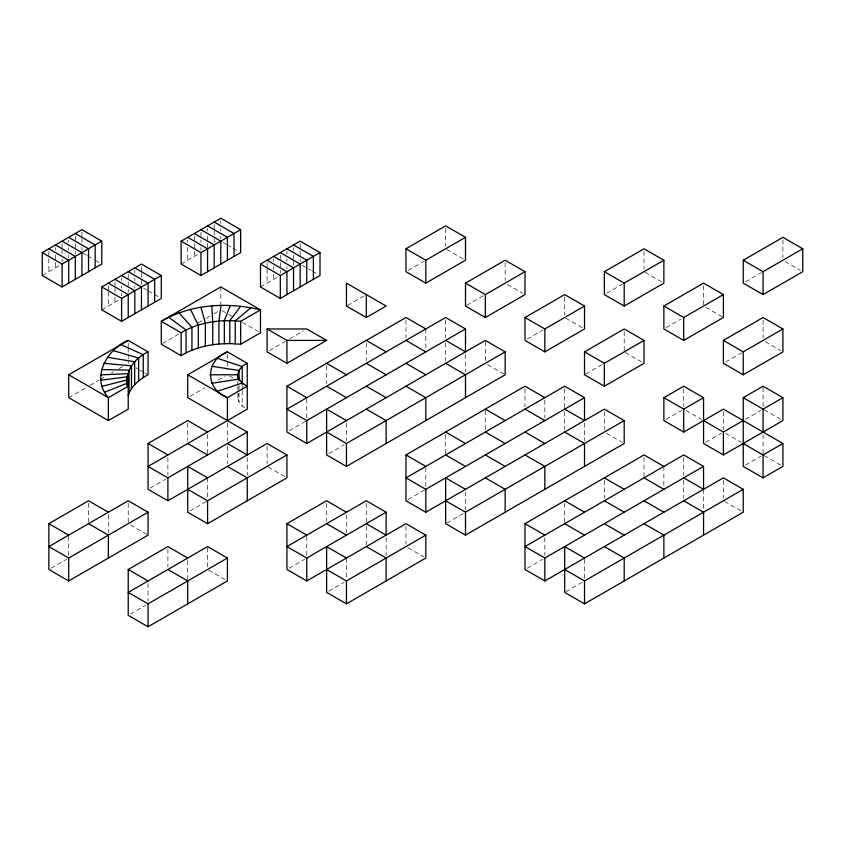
<?xml version="1.0" encoding="UTF-8"?>
<svg xmlns="http://www.w3.org/2000/svg" width="845" height="845" viewBox="0 0 845 845"><rect width="100%" height="100%" fill="white"/><g stroke="black" fill="none" stroke-linecap="round" stroke-linejoin="round"><path stroke-width="0.63" stroke-dasharray="4.22 3.17" d="M244.532 407.628C239.737 404.903 236.019 398.724 239.008 393.39M42.25 275.502L59.889 265.33M101.77 309.872L119.398 299.69M181.126 264.052L199.864 253.236M68.698 397.678L85.546 387.961M90.035 385.362L99.023 380.176M100.143 379.532L105.762 376.289M111.371 373.046L113.621 371.747M119.24 368.504L122.609 366.561M162.409 343.588L179.256 333.859M198.343 322.832L205.081 318.945M206.201 318.301L212.94 314.403M214.06 313.759L218.559 311.161M260.482 286.962L278.111 276.78M190.009 396.379L204.743 387.866M218.348 380.007L225.15 376.088M269.365 350.559L285.23 341.391M289.772 338.782L303.366 330.923M347.548 305.415L364.089 295.866M408.23 270.379L424.105 261.221M150.262 488.04L165.694 479.136M466.62 305.394L483.625 295.581M51.07 568.22L66.501 559.316M289.138 430.77L305.668 421.232M189.945 510.95L206.476 501.402M328.811 453.68L344.242 444.776M527.269 339.109L543.145 329.941M606.625 293.289L622.501 284.121M130.426 614.04L145.858 605.126M585.648 374.124L602.654 364.301M666.145 327.649L680.88 319.146M745.501 281.839L761.366 272.671M289.138 568.22L304.57 559.316M408.167 499.501L424.708 489.952M328.811 591.13L344.242 582.216M446.751 523.044L463.282 513.496M725.665 362.009L741.53 352.851M666.082 419.321L681.514 410.406M705.755 442.231L721.186 433.316M745.438 419.321L760.87 410.406M527.206 568.22L542.638 559.316M745.438 465.13L760.87 456.226M565.78 591.764L582.311 582.216M785.111 261.506L800.542 270.421M645.136 272.322L661.667 281.871M705.755 307.326L723.394 317.509M765.274 341.686L780.706 350.59M764.176 409.772L780.706 419.321M446.751 249.412L463.282 258.961M507.37 284.416L522.801 293.321M565.78 318.142L582.311 327.691M625.3 352.502L644.038 363.318M685.918 410.406L701.35 419.321M725.601 433.316L741.033 442.231M764.176 455.592L780.706 465.13M487.533 364.596L505.162 374.779M606.562 433.316L621.994 442.231M724.492 501.402L741.033 510.95M302.362 265.33L311.182 270.421M312.28 271.055L317.794 274.234M223.006 242.42L226.312 244.332M227.411 244.965L231.826 247.511M232.924 248.145L238.438 251.324M221.939 310.527L227.601 313.801M228.741 314.446L233.273 317.065M242.346 322.304L258.211 331.472M83.032 253.236L86.338 255.148M87.436 255.781L94.049 259.595M95.158 260.239L99.562 262.784M143.65 288.229L146.956 290.141M148.055 290.775L159.082 297.144M229.618 376.046L232.924 377.958M135.939 367.776L139.245 369.687M140.344 370.321L143.65 372.233M144.748 372.867L146.956 374.134M268.192 467.042L284.733 476.591M408.167 547.856L423.599 556.77M130.426 524.946L148.055 535.128M208.683 570.132L225.214 579.67M782.914 239.874L782.914 257.693M763.067 320.054L763.067 337.863M763.067 387.506L763.067 407.86M763.067 434.594L763.067 453.68M723.394 411.684L723.394 429.503M723.394 480.404L723.394 498.223M703.558 285.684L703.558 304.781M703.558 489.318L703.558 509.683M683.711 388.774L683.711 406.593M683.711 457.494L683.711 475.312M683.711 480.404L683.711 498.223M663.874 466.408L663.874 486.773M644.038 251.324L644.038 269.143M644.038 457.494L644.038 476.591M624.202 331.504L624.202 350.59M604.355 411.684L604.355 429.503M604.355 480.404L604.355 498.223M584.518 423.134L584.518 440.953M584.518 559.316L584.518 578.403M564.682 297.144L564.682 314.963M564.682 388.774L564.682 407.86M564.682 411.684L564.682 429.503M564.682 503.314L564.682 522.4M544.845 400.224L544.845 418.043M544.845 537.673L544.845 555.492M524.998 388.774L524.998 406.593M505.162 262.784L505.162 280.593M485.326 341.686L485.326 360.773M485.326 410.406L485.326 429.503M465.489 354.414L465.489 372.233M465.489 491.864L465.489 509.683M445.642 228.414L445.642 246.233M445.642 320.054L445.642 337.863M445.642 342.954L445.642 360.773M445.642 434.594L445.642 453.68M425.806 328.958L425.806 349.323M425.806 467.676L425.806 486.773M405.97 320.054L405.97 337.863M405.97 526.224L405.97 544.043M386.133 537.673L386.133 555.492M366.286 342.954L366.286 360.773M366.286 503.314L366.286 522.4M366.286 526.224L366.286 545.31M346.45 423.134L346.45 440.953M346.45 514.763L346.45 532.582M346.45 558.038L346.45 578.403M326.614 365.864L326.614 383.683M326.614 503.314L326.614 521.133M306.767 398.956L306.767 418.043M306.767 536.406L306.767 556.77M300.155 243.687L300.155 250.057M300.155 251.324L300.155 257.693M300.155 258.961L300.155 261.506M293.542 247.511L293.542 250.057M293.542 255.148L293.542 260.239M293.542 261.506L293.542 265.33M286.93 251.324L286.93 253.87M286.93 258.961L286.93 261.506M286.93 266.597L286.93 269.143M280.318 255.148L280.318 261.506M280.318 262.784L280.318 269.143M280.318 270.421L280.318 272.967M273.706 258.961L273.706 261.506M273.706 266.597L273.706 269.143M273.706 274.234L273.706 279.325M267.094 262.784L267.094 267.876M267.094 269.143L267.094 283.138M267.094 446.044L267.094 463.863M247.258 457.494L247.258 475.312M242.209 385.552L242.209 389.365M242.209 390.643L242.209 405.906M239.008 385.436L239.008 391.795M239.008 393.073L239.008 401.977M237.899 381.137L237.899 384.961M237.899 386.228L237.899 392.598M237.899 393.865L237.899 397.678M227.411 354.414L227.411 369.687M227.411 423.134L227.411 440.953M227.411 446.044L227.411 463.863M220.798 220.777L220.798 223.323M220.798 228.414L220.798 230.96M220.798 236.051L220.798 238.596M220.798 286.962L220.798 304.781M214.186 224.601L214.186 229.692M214.186 230.96L214.186 237.329M214.186 238.596L214.186 242.42M207.574 228.414L207.574 230.96M207.574 236.051L207.574 247.511M207.574 434.594L207.574 453.68M207.574 477.858L207.574 498.223M207.574 547.856L207.574 566.953M200.962 232.238L200.962 238.596M200.962 239.874L200.962 242.42M200.962 247.511L200.962 250.057M194.35 236.051L194.35 242.42M194.35 243.687L194.35 250.057M194.35 251.324L194.35 256.415M187.738 239.874L187.738 242.42M187.738 247.511L187.738 260.239M187.738 423.134L187.738 440.953M187.738 560.584L187.738 580.948M167.901 457.494L167.901 475.312M167.901 549.134L167.901 566.953M148.055 583.494L148.055 601.313M141.442 266.597L141.442 271.689M141.442 272.967L141.442 279.325M141.442 280.593L141.442 284.416M134.83 270.421L134.83 272.956M134.83 278.047L134.83 280.593M134.83 285.684L134.83 288.229M128.218 274.234L128.218 280.593M128.218 281.871L128.218 288.229M128.218 289.508L128.218 292.053M128.218 342.954L128.218 346.777M128.218 348.045L128.218 353.136M128.218 354.414L128.218 363.318M128.218 503.314L128.218 522.4M121.606 278.047L121.606 280.593M121.606 285.684L121.606 288.229M121.606 293.321L121.606 295.866M114.994 281.871L114.994 286.962M114.994 288.229L114.994 292.053M114.994 297.144L114.994 302.235M108.382 285.684L108.382 290.775M108.382 292.053L108.382 306.048M108.382 514.763L108.382 532.582M88.545 503.314L88.545 522.4M81.933 232.238L81.933 237.329M81.933 238.596L81.933 242.42M81.933 247.511L81.933 250.057M75.311 236.051L75.311 242.42M75.311 243.687L75.311 250.057M75.311 251.324L75.311 253.87M68.698 239.874L68.698 242.42M68.698 247.511L68.698 250.057M68.698 255.148L68.698 257.693M68.698 536.406L68.698 555.492M62.086 243.687L62.086 248.779M62.086 250.057L62.086 253.87M62.086 258.961L62.086 261.506M55.474 247.511L55.474 250.057M55.474 255.148L55.474 267.876M48.862 251.324L48.862 257.693M48.862 258.961L48.862 271.689"/><path stroke-width="1.27" d="M127.426 385.658C124.395 370.881 135.401 357.868 148.055 351.869L148.055 374.779C139.541 379.342 131.207 386.028 128.165 395.555M227.411 420.588L227.411 397.678C204.955 389.186 204.955 360.371 227.411 351.869L247.258 363.318L247.258 409.138L148.055 466.408L167.901 477.858L247.258 432.048L247.258 454.948L227.411 443.498M220.989 305.478L218.897 321.089L218.897 343.999C205.705 345.246 192.47 348.647 181.126 355.682L161.289 344.232L161.289 321.322L220.798 286.962L260.482 309.872L260.482 332.782L240.645 344.232L229.787 343.577L218.897 343.999M230.241 305.531L224.326 320.751L224.326 343.651M148.055 351.869L128.218 340.408C106.797 349.249 90.573 377.842 108.382 397.678L108.382 420.588L128.218 409.138L128.218 386.228L127.426 383.112L104.748 392.175M240.709 306.291L229.787 320.667L229.787 343.577M250.944 307.77L235.237 320.868C216.637 319.917 197.212 322.938 181.126 332.772L181.126 355.682M42.25 252.602L81.933 229.692L101.77 241.142L101.77 264.052L62.086 286.962L42.25 275.502L42.25 252.602L62.086 264.052L101.77 241.142M101.77 286.962L141.442 264.052L161.289 275.502L161.289 298.412L121.606 321.322L101.77 309.872L101.77 286.962L121.606 298.412L161.289 275.502M181.126 241.142L220.798 218.232L240.645 229.692L240.645 252.602L200.962 275.502L181.126 264.052L181.126 241.142L200.962 252.602L240.645 229.692M108.382 420.588L68.698 397.678L68.698 374.779L128.218 340.408M260.482 264.052L300.155 241.142L320.001 252.602L320.001 275.502L280.318 298.412L260.482 286.962L260.482 264.052L280.318 275.502L320.001 252.602M128.218 386.228L108.382 397.678L68.698 374.779M235.237 343.767L235.237 320.868L240.645 321.322L260.482 309.872C227.632 301.802 190.896 304.01 161.289 321.322L181.126 332.772M247.258 432.048L187.738 397.678L187.738 374.779L227.411 351.869M405.97 248.779L445.642 225.868L465.489 237.329L465.489 260.239L425.806 283.138L405.97 271.689L405.97 248.779L425.806 260.239L465.489 237.329M207.574 477.858L187.738 466.408L187.738 512.228L207.574 523.678L286.93 477.858L286.93 454.948L267.094 443.498L167.901 500.768L148.055 489.318L148.055 443.498L187.738 420.588L207.574 432.048M286.93 363.318L326.614 340.408L306.767 328.958L267.094 328.958L267.094 351.869L286.93 363.318L286.93 340.408L267.094 328.958M366.286 317.509L386.133 306.048L346.45 283.138L346.45 306.048L366.286 317.509L366.286 294.599M148.055 512.218L68.698 558.038L48.862 546.588L128.218 500.768L148.055 512.218L148.055 535.128L68.698 580.948L48.862 569.498L48.862 523.678L88.545 500.768L108.382 512.218M346.45 420.588L326.614 409.138L326.614 454.948L346.45 466.408L505.162 374.779L505.162 351.869L485.326 340.408L306.767 443.498L286.93 432.048L286.93 386.228L405.97 317.509L425.806 328.958M465.489 283.138L505.162 260.239L524.998 271.689L524.998 294.599L485.326 317.509L465.489 306.048L465.489 283.138L485.326 294.599L524.998 271.689M465.489 328.958L445.642 317.509L286.93 409.138L306.767 420.588L465.489 328.958L465.489 351.869L445.642 340.408M187.738 489.318L207.574 500.768L286.93 454.948M524.998 317.509L564.682 294.599L584.518 306.048L584.518 328.958L544.845 351.869L524.998 340.408L524.998 317.509L544.845 328.958L584.518 306.048M604.355 271.689L644.038 248.779L663.874 260.239L663.874 283.138L624.202 306.048L604.355 294.599L604.355 271.689L624.202 283.138L663.874 260.239M227.411 558.038L148.055 603.858L128.218 592.398L207.574 546.588L227.411 558.038L227.411 580.948L148.055 626.768L128.218 615.308L128.218 569.498L167.901 546.588L187.738 558.038M326.614 432.048L346.45 443.498L505.162 351.869M346.45 558.038L326.614 546.588L326.614 592.398L346.45 603.858L425.806 558.038L425.806 535.128L405.97 523.678L306.767 580.948L286.93 569.498L286.93 523.678L326.614 500.768L346.45 512.218M465.489 489.318L445.642 477.858L445.642 523.678L465.489 535.128L624.202 443.498L624.202 420.588L604.355 409.138L425.806 512.228L405.97 500.768L405.97 454.948L524.998 386.228L544.845 397.678M584.518 351.869L624.202 328.958L644.038 340.408L644.038 363.318L604.355 386.228L584.518 374.779L584.518 351.869L604.355 363.318L644.038 340.408M663.874 306.048L703.558 283.138L723.394 294.599L723.394 317.509L683.711 340.408L663.874 328.958L663.874 306.048L683.711 317.509L723.394 294.599M743.23 260.239L782.914 237.329L802.75 248.779L802.75 271.689L763.067 294.599L743.23 283.138L743.23 260.239L763.067 271.689L802.75 248.779M386.133 512.218L366.286 500.768L286.93 546.588L306.767 558.038L386.133 512.218L386.133 535.128L366.286 523.678M584.518 397.678L564.682 386.228L405.97 477.858L425.806 489.318L584.518 397.678L584.518 420.588L564.682 409.138M723.394 340.408L763.067 317.509L782.914 328.958L782.914 351.869L743.23 374.779L723.394 363.318L723.394 340.408L743.23 351.869L782.914 328.958M326.614 569.498L346.45 580.948L425.806 535.128M445.642 500.768L465.489 512.218L624.202 420.588M663.874 397.678L683.711 386.228L703.558 397.678L703.558 443.498L723.394 454.948L782.914 420.588L782.914 397.678L763.067 386.228L743.23 397.678L743.23 466.408L763.067 477.858L782.914 466.408L782.914 443.498L723.394 409.138L683.711 432.048L663.874 420.588L663.874 397.678L683.711 409.138L703.558 397.678M584.518 558.038L564.682 546.588L564.682 592.398L584.518 603.858L743.23 512.228L743.23 489.318L723.394 477.858L544.845 580.948L524.998 569.498L524.998 523.678L644.038 454.948L663.874 466.408M703.558 420.588L723.394 432.048L743.23 420.588M743.23 397.678L763.067 409.138L782.914 397.678M703.558 466.408L683.711 454.948L524.998 546.588L544.845 558.038L703.558 466.408L703.558 489.318L683.711 477.858M743.23 443.498L763.067 454.948L782.914 443.498M564.682 569.498L584.518 580.948L743.23 489.318M247.258 363.318C241.216 365.8 236.589 371.832 237.899 378.592M217.925 391.098L242.209 383.007L247.258 386.228L227.411 397.678L187.738 374.779M102.192 386.271L127.088 379.965M211.937 383.26L239.008 379.078L242.209 383.007M100.872 380.218L127.225 376.807L127.225 385.721M100.766 374.884L127.817 373.68L127.817 385.13M286.93 340.408L326.614 340.408M209.877 374.779L237.899 374.779L239.008 379.078M101.653 369.561L129.095 370.121L129.095 393.031M103.967 363.318L131.493 365.853L131.493 388.763M211.937 366.286L239.008 370.48L239.008 380.662M107.59 357.287L134.693 361.766L134.693 384.676M113.652 350.717L138.643 358.1L138.643 381.01M217.925 358.46L242.209 366.55L242.209 384.359M121.205 344.686L143.259 354.71L143.259 377.62M293.542 244.965L313.389 256.415L313.389 279.325M286.93 248.779L306.767 260.239L306.767 283.138M280.318 252.602L300.155 264.052L300.155 286.962M214.186 222.055L234.033 233.505L234.033 256.415M273.706 256.415L293.542 267.876L293.542 290.775M207.574 225.868L227.411 237.329L227.411 260.239M267.094 260.239L286.93 271.689L286.93 294.599M405.97 340.408L425.806 351.869M445.642 363.318L465.489 374.779L465.489 397.678M524.998 409.138L544.845 420.588M564.682 432.048L584.518 443.498L584.518 466.408M644.038 477.858L663.874 489.318M683.711 500.768L703.558 512.218L703.558 535.128M200.962 229.692L220.798 241.142L220.798 264.052M194.35 233.505L214.186 244.965L214.186 267.876M187.738 237.329L207.574 248.779L207.574 271.689M366.286 340.408L386.133 351.869M405.97 363.318L425.806 374.779M485.326 409.138L505.162 420.588M524.998 432.048L544.845 443.498M604.355 477.858L624.202 489.318M644.038 500.768L663.874 512.218M366.286 363.318L386.133 374.779M405.97 386.228L425.806 397.678L425.806 420.588M485.326 432.048L505.162 443.498M524.998 454.948L544.845 466.408L544.845 489.318M604.355 500.768L624.202 512.218M644.038 523.678L663.874 535.128L663.874 558.038M326.614 363.318L346.45 374.779M366.286 386.228L386.133 397.678M445.642 432.048L465.489 443.498M485.326 454.948L505.162 466.408M564.682 500.768L584.518 512.218M604.355 523.678L624.202 535.128M75.311 233.505L95.158 244.965L95.158 267.876M134.83 267.876L154.667 279.325L154.667 302.235M68.698 237.329L88.545 248.779L88.545 271.689M128.218 271.689L148.055 283.138L148.055 306.048M326.614 386.228L346.45 397.678M366.286 409.138L386.133 420.588L386.133 443.498M445.642 454.948L465.489 466.408M485.326 477.858L505.162 489.318L505.162 512.228M564.682 523.678L584.518 535.128M604.355 546.588L624.202 558.038L624.202 580.948M62.086 241.142L81.933 252.602L81.933 275.502M121.606 275.502L141.442 286.962L141.442 309.872M55.474 244.965L75.311 256.415L75.311 279.325M114.994 279.325L134.83 290.775L134.83 313.685M48.862 248.779L68.698 260.239L68.698 283.138M108.382 283.138L128.218 294.599L128.218 317.509M286.93 386.228L306.767 397.678M405.97 454.948L425.806 466.408M524.998 523.678L544.845 535.128M187.738 443.498L207.574 454.948M227.411 466.408L247.258 477.858L247.258 500.768M326.614 523.678L346.45 535.128M366.286 546.588L386.133 558.038L386.133 580.948M148.055 443.498L167.901 454.948M286.93 523.678L306.767 535.128M88.545 523.678L108.382 535.128L108.382 558.038M167.901 569.498L187.738 580.948L187.738 603.858M48.862 523.678L68.698 535.128M128.218 569.498L148.055 580.948M168.683 317.266L186.048 330.004L186.048 352.914M179.129 312.914L191.931 327.342L191.931 350.252M190.505 309.418L198.279 325.061L198.279 347.971M200.962 307.316L205.356 323.212L205.356 346.123M211.768 305.985L212.75 321.829L212.75 344.739M763.067 271.689L763.067 294.599M763.067 409.138L763.067 432.048M763.067 454.948L763.067 477.858M743.23 351.869L743.23 374.779M723.394 432.048L723.394 454.948M683.711 317.509L683.711 340.408M683.711 409.138L683.711 432.048M624.202 283.138L624.202 306.048M604.355 363.318L604.355 386.228M584.518 580.948L584.518 603.858M544.845 328.958L544.845 351.869M544.845 558.038L544.845 580.948M485.326 294.599L485.326 317.509M465.489 512.218L465.489 535.128M425.806 260.239L425.806 283.138M425.806 489.318L425.806 512.228M346.45 443.498L346.45 466.408M346.45 580.948L346.45 603.858M306.767 420.588L306.767 443.498M306.767 558.038L306.767 580.948M280.318 275.502L280.318 298.412M240.645 321.322L240.645 344.232M207.574 500.768L207.574 523.678M200.962 252.602L200.962 275.502M167.901 477.858L167.901 500.768M148.055 603.858L148.055 626.768M121.606 298.412L121.606 321.322M68.698 558.038L68.698 580.948M62.086 264.052L62.086 286.962"/></g></svg>
